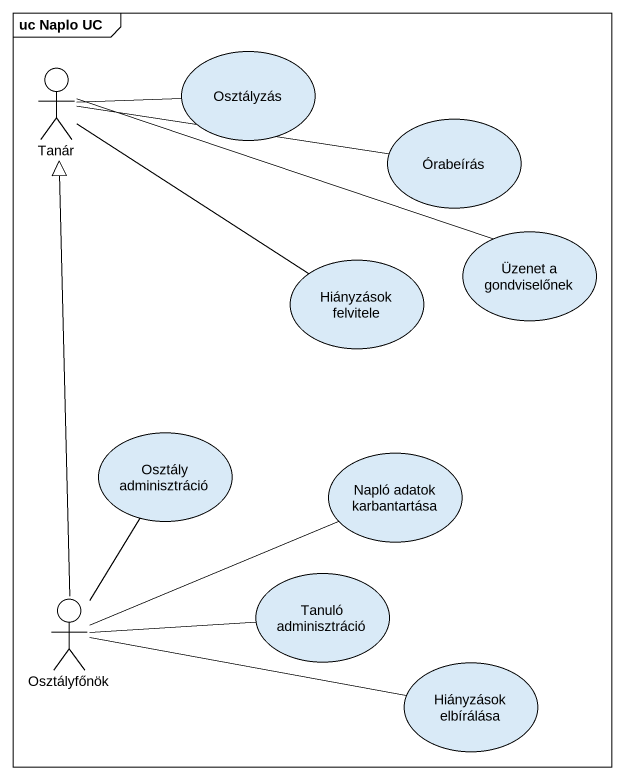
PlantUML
@startuml
mainframe uc Naplo UC
actor Tanár
usecase Osztályzás
usecase Órabeírás
usecase "Üzenet a gondviselőnek" as Üzenet_a_gondviselőnek
usecase "Hiányzások felvitele" as Hiányzások_felvitele
usecase "Osztály adminisztráció" as Osztály_adminisztráció
usecase "Napló adatok karbantartása" as Napló_adatok_karbantartása
usecase "Tanuló adminisztráció" as Tanuló_adminisztráció
actor Osztályfőnök
usecase "Hiányzások elbírálása" as Hiányzások_elbírálása
Tanár -right- Osztályzás
Tanár -right- Órabeírás
Tanár -right- Üzenet_a_gondviselőnek
Tanár -right- Hiányzások_felvitele
Osztályfőnök -up-|> Tanár
Osztályfőnök -up- Osztály_adminisztráció
Osztályfőnök -right- Napló_adatok_karbantartása
Osztályfőnök -right- Tanuló_adminisztráció
Osztályfőnök -right- Hiányzások_elbírálása
@enduml
